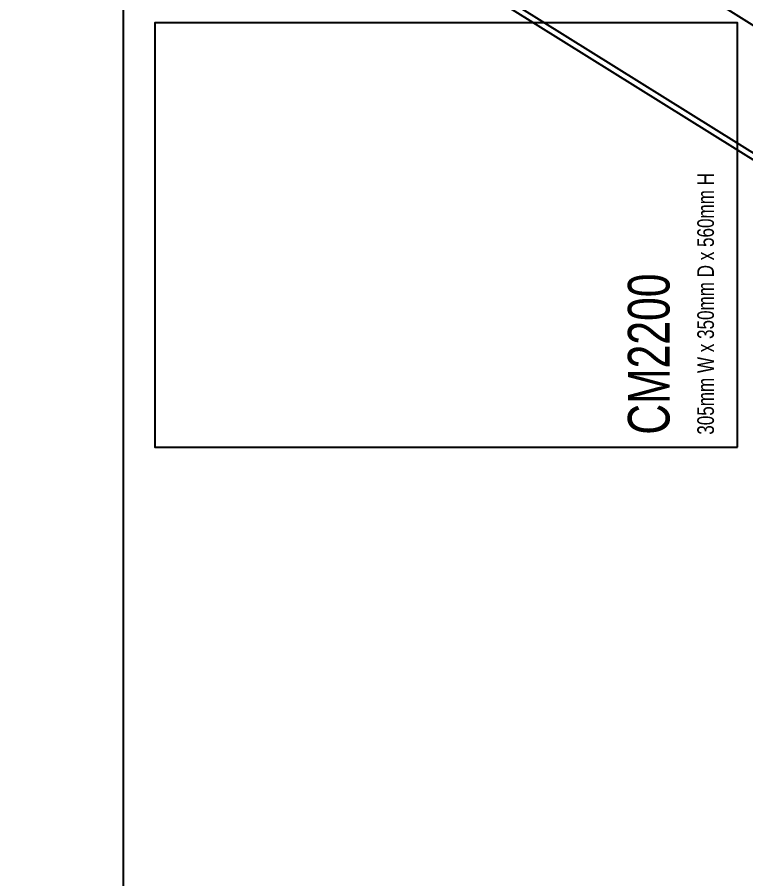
# Model space of a CAD drawing. Header units: feet. Extents: x 5886028 to 5900628, y -5290886 to -5278556.
# Drawn here: x 5896284 to 5896722, y -5280119 to -5279602 of the extents above; entities that cross this region are included whole.
import ezdxf

# ---------------------------------------------------------------- set-up
doc = ezdxf.new("R2010")
doc.units = ezdxf.units.FT
doc.header["$LTSCALE"] = 33
doc.header["$MEASUREMENT"] = 0
for name, color, linetype, lineweight in [('LENS-FURNITURE', 13, 'Continuous', 9), ('LENS_PARTITION', 21, 'Continuous', 25), ('LN-ELEVATION-1', 81, 'Continuous', 25)]:
    doc.layers.add(name, color=color, linetype=linetype, lineweight=lineweight)
doc.layers.add('PDF_Geometry', color=7, linetype='Continuous')
doc.styles.get("Standard").update_dxf_attribs({"font": 'GILC____.TTF'})

# ---------------------------------------------------------------- blocks, each defined once
blk = doc.blocks.new('MINGSING')
at = {"layer": 'LENS_PARTITION', "color": 1}
blk.add_lwpolyline([(0, 225.050557859242), (255, 225.050557859242), (255, 575.0505578592417), (0, 575.0505578592417)], close=True, dxfattribs=at)
at = {"insert": (7.55703631043434, 290.8781383554451), "char_height": 25, "width": 317.4808165720382, "attachment_point": 1}
blk.add_mtext('CM2200\\P{\\H0.4x;305mm W x 350mm D x 560mm H}', dxfattribs=at)
blk = doc.blocks.new('PHOROPTER')
at = {"layer": 'LN-ELEVATION-1', "lineweight": 25}
for points in [[(229.169565674878, 257.8649477846921), (406.9634161952708, -27.01500809239224)], [(347.2289559834462, -60.6858375254087), (172.3637664475536, 219.501510522794)], [(227.5081932299363, 253.9171995576471), (402.3733827665273, -26.2701484891586)]]:
    blk.add_lwpolyline(points, dxfattribs=at)
blk = doc.blocks.new('MOROTISED TABLE-TRIAL SET 950x600')
at = {"layer": 'PDF_Geometry', "lineweight": 25}
blk.add_lwpolyline([(415.5923622683621, 2.18279e-11), (550.0003704861738, 2.18279e-11, 0.4142524001247118), (599.9958994225599, 50.00260162355697), (599.9958994225599, 899.9973678589085, 0.4142518501714829), (550.0003704861738, 950.0000000000218), (50.00260613718999, 950.0000000000218, 0.4142929195148918), (4.605390131e-07, 899.9973678589085), (4.605390131e-07, 50.00260162355697, 0.414163635492108), (50.00260613718999, 2.18279e-11), (415.5923622683621, 2.18279e-11)], format="xyb", dxfattribs=at)

msp = doc.modelspace()

# ---------------------------------------------------------------- linework, layer by layer
at = {"layer": 'LENS_PARTITION'}
msp.add_lwpolyline([(5896348.092826725, -5278746.212095684), (5896248.092826725, -5278746.212095684), (5896248.092826725, -5281246.212095684), (5896348.092826725, -5281246.212095684)], close=True, dxfattribs=at)

# ---------------------------------------------------------------- block references
at = {"xscale": -1, "rotation": 90}
msp.add_blockref('PHOROPTER', (5896779.247298021, -5279330.11870946), dxfattribs=at)
at = {"rotation": 90}
msp.add_blockref('MINGSING', (5896941.893955369, -5279859.958189391), dxfattribs=at)
at = {"layer": 'LENS-FURNITURE', "xscale": -1, "rotation": 180}
msp.add_blockref('MOROTISED TABLE-TRIAL SET 950x600', (5896348.092826266, -5279374.154046794), dxfattribs=at)

doc.saveas('drawing.dxf')
